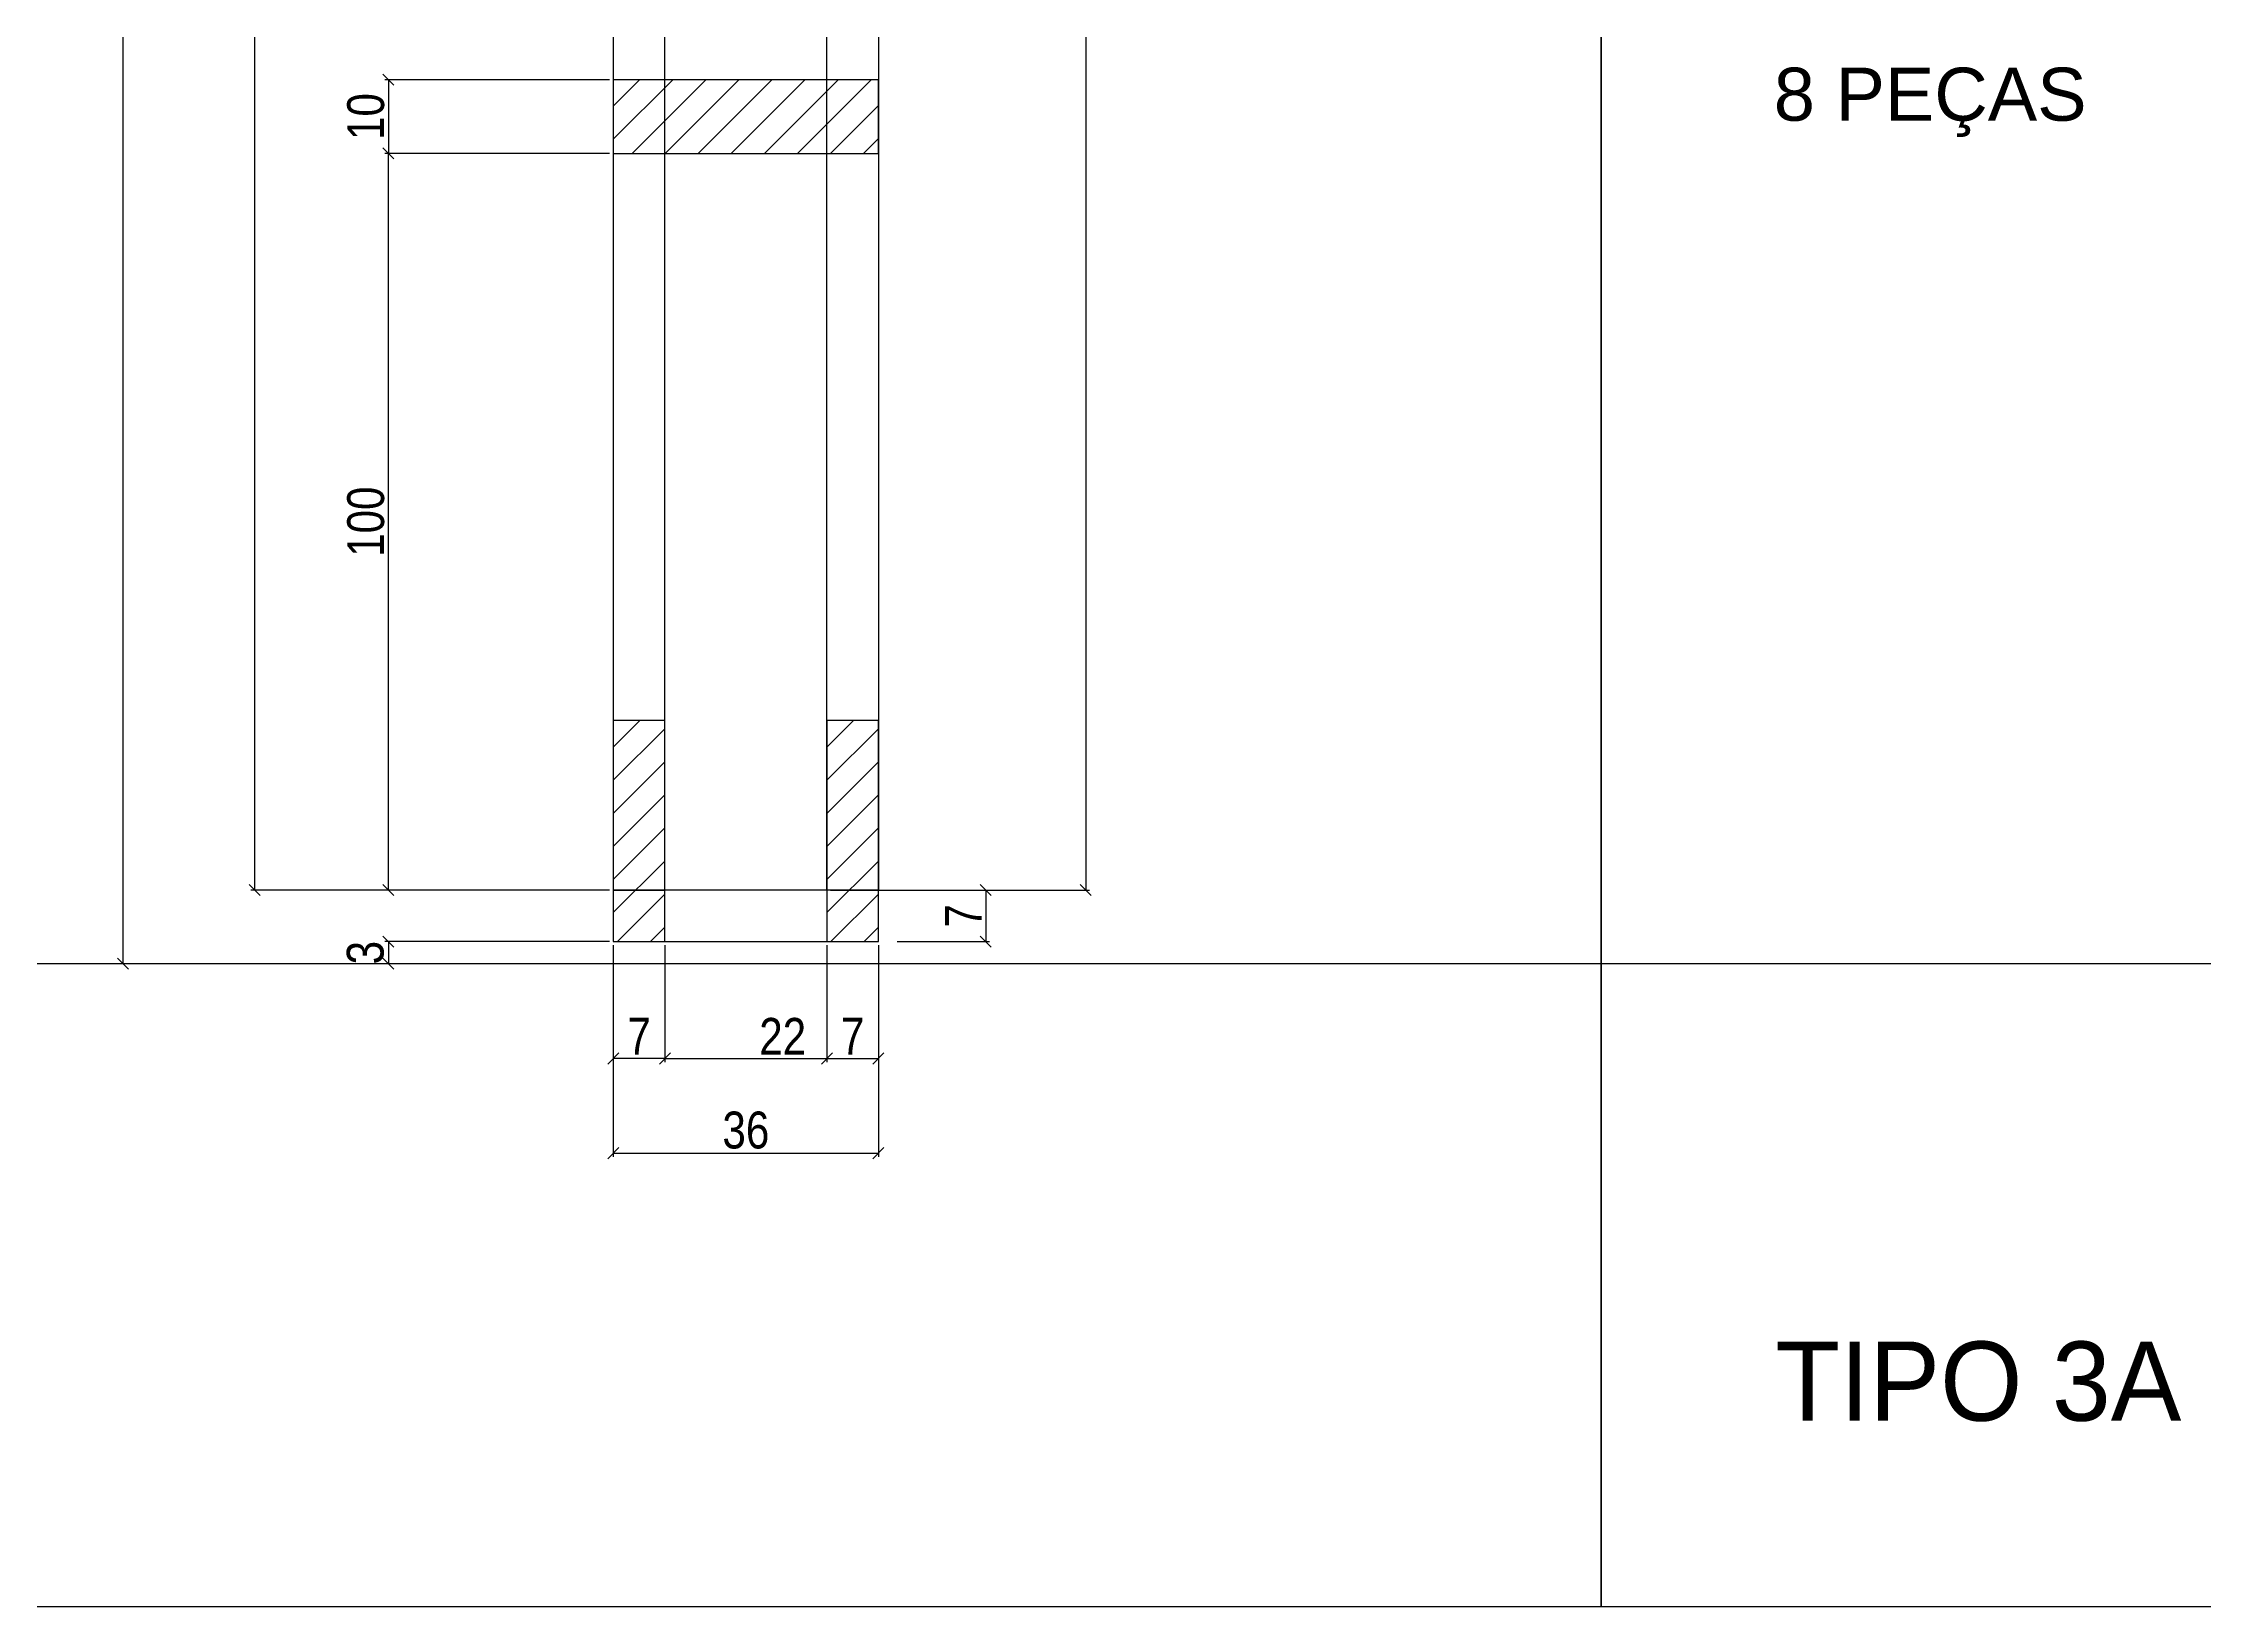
# Model space of a CAD drawing. Extents: x 15230 to 29563, y 3128 to 7338.
# Drawn here: x 16537 to 17124, y 3634 to 4059 of the extents above; entities that cross this region are included whole.
import ezdxf

# ---------------------------------------------------------------- set-up
doc = ezdxf.new("R2010")
doc.units = 0
for name, color, linetype in [('COTA', 241, 'Continuous'), ('TIRAS REESCORAMENTO', 252, 'Continuous'), ('VIGAS', 3, 'Continuous')]:
    doc.layers.add(name, color=color, linetype=linetype)
doc.styles.add('COTA TECNICA 2X', font='techl___.ttf', dxfattribs={"height": 10})
doc.styles.add('R80-50', font='arial.ttf', dxfattribs={"height": 10})
doc.styles.add('ROMAS860', font='ROMAS860.SHX', dxfattribs={"height": 8.5})
doc.dimstyles.new('SECAO', dxfattribs={"dimscale": 0.333333, "dimtxt": 5, "dimasz": 9, "dimexe": 3, "dimexo": 3, "dimgap": 3, "dimtad": 1, "dimdec": 1, "dimlfac": 0.5, "dimzin": 12, "dimdsep": 46, "dimtxsty": 'COTA TECNICA 2X', "dimblk1": 'OBLIQUE', "dimblk2": 'OBLIQUE', "dimsah": 1, "dimcen": 0.9, "dimclrd": 4, "dimclre": 4, "dimclrt": 240, "dimadec": 1, "dimazin": 3, "dimtfac": 1, "dimtdec": 1, "dimtmove": 0, "dimatfit": 3, "dimfxl": 1, "dimtolj": 1, "dimtzin": 12, "dimarcsym": 0})

# ---------------------------------------------------------------- blocks, each defined once
blk = doc.blocks.new('_Oblique')
at = {"color": 0, "linetype": 'ByBlock', "lineweight": -2}
blk.add_line((-0.5, -0.5), (0.5, 0.5), dxfattribs=at)
blk = doc.blocks.new('*D153')
at = {"layer": 'COTA', "color": 4, "lineweight": -2, "transparency": 16777216}
for p, q in [((16691.1, 4374.7), (16593.69, 4374.7)), ((16594.69, 4374.7), (16594.69, 3828.6)), ((16691.1, 3828.6), (16593.69, 3828.6))]:
    blk.add_line(p, q, dxfattribs=at)
at = {"layer": 'DEFPOINTS', "color": 0, "transparency": 16777216}
for p in [(16692.1, 4374.7), (16594.69, 3828.6), (16692.1, 3828.6)]:
    blk.add_point(p, dxfattribs=at)
at = {"layer": 'COTA', "color": 4, "lineweight": -2, "transparency": 16777216, "xscale": 3, "yscale": 3, "zscale": 3}
for p, rotation in [((16594.69, 4374.7), 90), ((16594.69, 3828.6), 270)]:
    blk.add_blockref('_Oblique', p, dxfattribs=dict(at, rotation=rotation))
at = {"layer": 'COTA', "color": 240, "transparency": 16777216, "insert": (16588.47, 4101.65), "char_height": 10, "attachment_point": 5, "rotation": 90, "style": 'COTA TECNICA 2X'}
blk.add_mtext('\\A1;273', dxfattribs=at)
blk = doc.blocks.new('*D154')
at = {"layer": 'COTA', "color": 4, "lineweight": -2, "transparency": 16777216}
for p, q in [((16692.1, 3813.6), (16692.1, 3756.15)), ((16764.1, 3813.6), (16764.1, 3756.15)), ((16692.1, 3757.15), (16764.1, 3757.15))]:
    blk.add_line(p, q, dxfattribs=at)
at = {"layer": 'DEFPOINTS', "color": 0, "transparency": 16777216}
for p in [(16692.1, 3814.6), (16764.1, 3814.6), (16764.1, 3757.15)]:
    blk.add_point(p, dxfattribs=at)
at = {"layer": 'COTA', "color": 4, "lineweight": -2, "transparency": 16777216, "xscale": 3, "yscale": 3, "zscale": 3, "rotation": 180}
blk.add_blockref('_Oblique', (16692.1, 3757.15), dxfattribs=at)
at = {"layer": 'COTA', "color": 4, "lineweight": -2, "transparency": 16777216, "xscale": 3, "yscale": 3, "zscale": 3}
blk.add_blockref('_Oblique', (16764.1, 3757.15), dxfattribs=at)
at = {"layer": 'COTA', "color": 240, "transparency": 16777216, "insert": (16728.1, 3763.37), "char_height": 10, "attachment_point": 5, "style": 'COTA TECNICA 2X'}
blk.add_mtext('\\A1;36', dxfattribs=at)
blk = doc.blocks.new('*D155')
at = {"layer": 'COTA', "color": 4, "lineweight": -2, "transparency": 16777216}
for p, q in [((16706.1, 3813.6), (16706.1, 3781.86)), ((16750.1, 3813.6), (16750.1, 3781.86)), ((16706.1, 3782.86), (16750.1, 3782.86))]:
    blk.add_line(p, q, dxfattribs=at)
at = {"layer": 'DEFPOINTS', "color": 0, "transparency": 16777216}
for p in [(16706.1, 3814.6), (16750.1, 3814.6), (16750.1, 3782.86)]:
    blk.add_point(p, dxfattribs=at)
at = {"layer": 'COTA', "color": 4, "lineweight": -2, "transparency": 16777216, "xscale": 3, "yscale": 3, "zscale": 3, "rotation": 180}
blk.add_blockref('_Oblique', (16706.1, 3782.86), dxfattribs=at)
at = {"layer": 'COTA', "color": 4, "lineweight": -2, "transparency": 16777216, "xscale": 3, "yscale": 3, "zscale": 3}
blk.add_blockref('_Oblique', (16750.1, 3782.86), dxfattribs=at)
at = {"layer": 'COTA', "color": 240, "transparency": 16777216, "insert": (16738.1, 3788.86), "char_height": 10, "attachment_point": 5, "style": 'COTA TECNICA 2X'}
blk.add_mtext('\\A1;22', dxfattribs=at)
blk = doc.blocks.new('*D156')
at = {"layer": 'COTA', "color": 4, "lineweight": -2, "transparency": 16777216}
blk.add_line((16750.1, 3782.86), (16764.1, 3782.86), dxfattribs=at)
at = {"layer": 'DEFPOINTS', "color": 0, "transparency": 16777216}
for p in [(16750.1, 3782.86), (16764.1, 3782.86), (16764.1, 3782.86)]:
    blk.add_point(p, dxfattribs=at)
at = {"layer": 'COTA', "color": 4, "lineweight": -2, "transparency": 16777216, "xscale": 3, "yscale": 3, "zscale": 3, "rotation": 180}
blk.add_blockref('_Oblique', (16750.1, 3782.86), dxfattribs=at)
at = {"layer": 'COTA', "color": 4, "lineweight": -2, "transparency": 16777216, "xscale": 3, "yscale": 3, "zscale": 3}
blk.add_blockref('_Oblique', (16764.1, 3782.86), dxfattribs=at)
at = {"layer": 'COTA', "color": 240, "transparency": 16777216, "insert": (16757.1, 3788.94), "char_height": 10, "attachment_point": 5, "style": 'COTA TECNICA 2X'}
blk.add_mtext('\\A1;7', dxfattribs=at)
blk = doc.blocks.new('*D157')
at = {"layer": 'COTA', "color": 4, "lineweight": -2, "transparency": 16777216}
blk.add_line((16706.1, 3782.86), (16692.1, 3782.86), dxfattribs=at)
at = {"layer": 'DEFPOINTS', "color": 0, "transparency": 16777216}
for p in [(16692.1, 3782.86), (16692.1, 3782.86), (16706.1, 3782.86)]:
    blk.add_point(p, dxfattribs=at)
at = {"layer": 'COTA', "color": 4, "lineweight": -2, "transparency": 16777216, "xscale": 3, "yscale": 3, "zscale": 3, "rotation": 180}
blk.add_blockref('_Oblique', (16692.1, 3782.86), dxfattribs=at)
at = {"layer": 'COTA', "color": 4, "lineweight": -2, "transparency": 16777216, "xscale": 3, "yscale": 3, "zscale": 3}
blk.add_blockref('_Oblique', (16706.1, 3782.86), dxfattribs=at)
at = {"layer": 'COTA', "color": 240, "transparency": 16777216, "insert": (16699.1, 3788.94), "char_height": 10, "attachment_point": 5, "style": 'COTA TECNICA 2X'}
blk.add_mtext('\\A1;7', dxfattribs=at)
blk = doc.blocks.new('*D158')
at = {"layer": 'COTA', "color": 4, "lineweight": -2, "transparency": 16777216}
for p, q in [((16691.1, 4048.62), (16630, 4048.62)), ((16631, 4048.62), (16631, 4028.62)), ((16691.1, 4028.62), (16630, 4028.62))]:
    blk.add_line(p, q, dxfattribs=at)
at = {"layer": 'DEFPOINTS', "color": 0, "transparency": 16777216}
for p in [(16692.1, 4048.62), (16631, 4028.62), (16692.1, 4028.62)]:
    blk.add_point(p, dxfattribs=at)
at = {"layer": 'COTA', "color": 4, "lineweight": -2, "transparency": 16777216, "xscale": 3, "yscale": 3, "zscale": 3}
for p, rotation in [((16631, 4048.62), 90), ((16631, 4028.62), 270)]:
    blk.add_blockref('_Oblique', p, dxfattribs=dict(at, rotation=rotation))
at = {"layer": 'COTA', "color": 240, "transparency": 16777216, "insert": (16624.9, 4038.62), "char_height": 10, "attachment_point": 5, "rotation": 90, "style": 'COTA TECNICA 2X'}
blk.add_mtext('\\A1;10', dxfattribs=at)
blk = doc.blocks.new('*D161')
at = {"layer": 'COTA', "color": 4, "lineweight": -2, "transparency": 16777216}
for p, q in [((16705.1, 4380.7), (16557.9, 4380.7)), ((16558.9, 4380.7), (16558.9, 3808.6)), ((16691.1, 3808.6), (16557.9, 3808.6))]:
    blk.add_line(p, q, dxfattribs=at)
at = {"layer": 'DEFPOINTS', "color": 0, "transparency": 16777216}
for p in [(16706.1, 4380.7), (16558.9, 3808.6), (16692.1, 3808.6)]:
    blk.add_point(p, dxfattribs=at)
at = {"layer": 'COTA', "color": 4, "lineweight": -2, "transparency": 16777216, "xscale": 3, "yscale": 3, "zscale": 3}
for p, rotation in [((16558.9, 4380.7), 90), ((16558.9, 3808.6), 270)]:
    blk.add_blockref('_Oblique', p, dxfattribs=dict(at, rotation=rotation))
at = {"layer": 'COTA', "color": 240, "transparency": 16777216, "insert": (16552.78, 4094.65), "char_height": 10, "attachment_point": 5, "rotation": 90, "style": 'COTA TECNICA 2X'}
blk.add_mtext('\\A1;286', dxfattribs=at)
blk = doc.blocks.new('*D162')
at = {"layer": 'COTA', "color": 4, "lineweight": -2, "transparency": 16777216}
for p, q in [((16691.1, 3814.6), (16630, 3814.6)), ((16631, 3814.6), (16631, 3808.6)), ((16691.1, 3808.6), (16630, 3808.6))]:
    blk.add_line(p, q, dxfattribs=at)
at = {"layer": 'DEFPOINTS', "color": 0, "transparency": 16777216}
for p in [(16692.1, 3814.6), (16631, 3808.6), (16692.1, 3808.6)]:
    blk.add_point(p, dxfattribs=at)
at = {"layer": 'COTA', "color": 4, "lineweight": -2, "transparency": 16777216, "xscale": 3, "yscale": 3, "zscale": 3}
for p, rotation in [((16631, 3814.6), 90), ((16631, 3808.6), 270)]:
    blk.add_blockref('_Oblique', p, dxfattribs=dict(at, rotation=rotation))
at = {"layer": 'COTA', "color": 240, "transparency": 16777216, "insert": (16624.78, 3811.6), "char_height": 10, "attachment_point": 5, "rotation": 90, "style": 'COTA TECNICA 2X'}
blk.add_mtext('\\A1;3', dxfattribs=at)
blk = doc.blocks.new('*D165')
at = {"layer": 'COTA', "color": 4, "lineweight": -2, "transparency": 16777216}
for p, q in [((16691.1, 4028.62), (16630, 4028.62)), ((16631, 3828.6), (16631, 4028.62)), ((16690.1, 3828.6), (16630, 3828.6))]:
    blk.add_line(p, q, dxfattribs=at)
at = {"layer": 'DEFPOINTS', "color": 0, "transparency": 16777216}
for p in [(16631, 4028.62), (16692.1, 4028.62), (16691.1, 3828.6)]:
    blk.add_point(p, dxfattribs=at)
at = {"layer": 'COTA', "color": 4, "lineweight": -2, "transparency": 16777216, "xscale": 3, "yscale": 3, "zscale": 3}
for p, rotation in [((16631, 4028.62), 90), ((16631, 3828.6), 270)]:
    blk.add_blockref('_Oblique', p, dxfattribs=dict(at, rotation=rotation))
at = {"layer": 'COTA', "color": 240, "transparency": 16777216, "insert": (16624.9, 3928.61), "char_height": 10, "attachment_point": 5, "rotation": 90, "style": 'COTA TECNICA 2X'}
blk.add_mtext('\\A1;100', dxfattribs=at)
blk = doc.blocks.new('*D167')
at = {"layer": 'COTA', "color": 4, "lineweight": -2, "transparency": 16777216}
for p, q in [((16766.1, 4340.57), (16821.4, 4340.57)), ((16820.4, 4340.57), (16820.4, 3828.6)), ((16766.1, 3828.6), (16821.4, 3828.6))]:
    blk.add_line(p, q, dxfattribs=at)
at = {"layer": 'DEFPOINTS', "color": 0, "transparency": 16777216}
for p in [(16765.1, 4340.57), (16765.1, 3828.6), (16820.4, 3828.6)]:
    blk.add_point(p, dxfattribs=at)
at = {"layer": 'COTA', "color": 4, "lineweight": -2, "transparency": 16777216, "xscale": 3, "yscale": 3, "zscale": 3}
for p, rotation in [((16820.4, 4340.57), 90), ((16820.4, 3828.6), 270)]:
    blk.add_blockref('_Oblique', p, dxfattribs=dict(at, rotation=rotation))
at = {"layer": 'COTA', "color": 240, "transparency": 16777216, "insert": (16814.29, 4084.59), "char_height": 10, "attachment_point": 5, "rotation": 90, "style": 'COTA TECNICA 2X'}
blk.add_mtext('\\A1;256', dxfattribs=at)
blk = doc.blocks.new('*D168')
at = {"layer": 'COTA', "color": 4, "lineweight": -2, "transparency": 16777216}
for p, q in [((16751.1, 3828.6), (16794.25, 3828.6)), ((16793.25, 3828.6), (16793.25, 3814.6)), ((16769.16, 3814.6), (16794.25, 3814.6))]:
    blk.add_line(p, q, dxfattribs=at)
at = {"layer": 'DEFPOINTS', "color": 0, "transparency": 16777216}
for p in [(16750.1, 3828.6), (16768.16, 3814.6), (16793.25, 3814.6)]:
    blk.add_point(p, dxfattribs=at)
at = {"layer": 'COTA', "color": 4, "lineweight": -2, "transparency": 16777216, "xscale": 3, "yscale": 3, "zscale": 3}
for p, rotation in [((16793.25, 3828.6), 90), ((16793.25, 3814.6), 270)]:
    blk.add_blockref('_Oblique', p, dxfattribs=dict(at, rotation=rotation))
at = {"layer": 'COTA', "color": 240, "transparency": 16777216, "insert": (16787.18, 3821.6), "char_height": 10, "attachment_point": 5, "rotation": 90, "style": 'COTA TECNICA 2X'}
blk.add_mtext('\\A1;7', dxfattribs=at)

msp = doc.modelspace()

# ---------------------------------------------------------------- hatches: boundary and pattern name
at = {"layer": 'COTA'}
h = msp.add_hatch(dxfattribs=at)
h.set_pattern_fill('ANSI31', color=256, scale=2, style=0)
h.set_pattern_definition([(45, (-6899.751, -194072.677), (-4.49012806, 4.49012806), [])])
h.paths.add_polyline_path([(16764.1, 4028.62), (16764.1, 4048.62), (16692.1, 4048.62), (16692.1, 4028.62)])
h = msp.add_hatch(dxfattribs=at)
h.set_pattern_fill('ANSI31', color=256, scale=2, style=0)
h.set_pattern_definition([(45, (-3152.118, -1994.587), (-4.490128, 4.490128), [])])
h.paths.add_polyline_path([(16692.1, 3814.6), (16706.1, 3814.6), (16706.1, 3874.6), (16692.1, 3874.6)])
h = msp.add_hatch(dxfattribs=at)
h.set_pattern_fill('ANSI31', color=256, scale=2, style=0)
h.set_pattern_definition([(45, (-3094.118, -1994.587), (-4.490128, 4.490128), [])])
h.paths.add_polyline_path([(16750.1, 3814.6), (16764.1, 3814.6), (16764.1, 3874.6), (16750.1, 3874.6)])

# ---------------------------------------------------------------- linework, layer by layer
at = {"linetype": 'Continuous'}
for points in [[(16692.1, 3828.6), (16706.1, 3828.6), (16706.1, 4374.7), (16692.1, 4374.7)], [(16692.1, 3814.6), (16706.1, 3814.6), (16706.1, 3874.6), (16692.1, 3874.6)], [(16750.1, 3814.6), (16764.1, 3814.6), (16764.1, 3874.6), (16750.1, 3874.6)]]:
    msp.add_lwpolyline(points, close=True, dxfattribs=at)
for points in [[(16750.1, 4229.65), (16750.1, 4340.57), (16764.1, 4340.57), (16764.1, 3828.6), (16750.1, 3828.6), (16750.1, 4229.65)], [(16692.1, 4028.62), (16764.1, 4028.62), (16764.1, 4048.62), (16692.1, 4048.62), (16692.1, 4028.62)], [(16714.1, 3814.6), (16764.1, 3814.6), (16764.1, 3828.6), (16692.1, 3828.6), (16692.1, 3814.6), (16714.1, 3814.6)]]:
    msp.add_lwpolyline(points, dxfattribs=at)
at = {"layer": 'TIRAS REESCORAMENTO', "linetype": 'ByBlock'}
for p, q in [((16960.43, 3808.6), (16336.15, 3808.6)), ((17584.71, 3808.6), (16960.43, 3808.6))]:
    msp.add_line(p, q, dxfattribs=at)
at = {"layer": 'VIGAS'}
for points in [[(16960.43, 3633.99), (16336.15, 3633.99), (16336.15, 4598.78), (16960.43, 4598.78)], [(17584.71, 3633.99), (16960.43, 3633.99), (16960.43, 4598.78), (17584.71, 4598.78)]]:
    msp.add_lwpolyline(points, close=True, dxfattribs=at)

# ---------------------------------------------------------------- texts
at = {"layer": 'COTA', "color": 7, "style": 'ROMAS860'}
msp.add_text('TIPO 3A', height=21.505, dxfattribs=at).set_placement((17007.71, 3684.51))
at = {"layer": 'VIGAS', "color": 7, "insert": (17007.27, 4051.89), "char_height": 14.4, "attachment_point": 1, "style": 'R80-50'}
msp.add_mtext_dynamic_manual_height_columns('8 PEÇAS', width=162.221, gutter_width=50, heights=[0], dxfattribs=at)

# ---------------------------------------------------------------- dimensions: what is measured, and where the dimension line sits
at = {"layer": 'COTA', "color": 3}
for base, p1, p2, picture, middle in [((16558.8997, 3808.6033), (16706.1006, 4380.6965), (16692.1006, 3808.6033), '*D161', (16552.7754, 4094.6499)), ((16594.6937, 3828.6033), (16692.1006, 4374.6965), (16692.1006, 3828.6033), '*D153', (16588.4744, 4101.6499)), ((16820.4, 3828.6), (16765.1, 4340.57), (16765.1, 3828.6), '*D167', (16814.29, 4084.59)), ((16631, 4028.62), (16692.1, 4048.62), (16692.1, 4028.62), '*D158', (16624.9, 4038.62)), ((16631, 4028.62), (16691.1, 3828.6), (16692.1, 4028.62), '*D165', (16624.9, 3928.61)), ((16793.25, 3814.6), (16750.1, 3828.6), (16768.16, 3814.6), '*D168', (16787.18, 3821.6))]:
    dim = msp.add_linear_dim(base=base, p1=p1, p2=p2, angle=90, dimstyle='SECAO', dxfattribs=at)
    dim.commit()
    dim.dimension.update_dxf_attribs({"geometry": picture, "text_midpoint": middle})
dim = msp.add_linear_dim(base=(16631, 3808.6), p1=(16692.1, 3814.6), p2=(16692.1, 3808.6), angle=90, dimstyle='SECAO', dxfattribs=at)
dim.commit()
dim.dimension.update_dxf_attribs({"geometry": '*D162', "text_midpoint": (16631, 3811.6), "dimtype": 160})
for base, p1, p2, picture, middle in [((16764.1, 3757.15), (16692.1, 3814.6), (16764.1, 3814.6), '*D154', (16728.1, 3757.15)), ((16750.1, 3782.86), (16706.1, 3814.6), (16750.1, 3814.6), '*D155', (16738.1, 3782.86)), ((16764.1, 3782.86), (16750.1, 3782.86), (16764.1, 3782.86), '*D156', (16757.1, 3782.86))]:
    dim = msp.add_linear_dim(base=base, p1=p1, p2=p2, dimstyle='SECAO', dxfattribs=at)
    dim.commit()
    dim.dimension.update_dxf_attribs({"geometry": picture, "text_midpoint": middle, "dimtype": 160})
dim = msp.add_linear_dim(base=(16692.1, 3782.86), p1=(16706.1, 3782.86), p2=(16692.1, 3782.86), dimstyle='SECAO', dxfattribs=at)
dim.commit()
dim.dimension.update_dxf_attribs({"geometry": '*D157', "text_midpoint": (16699.1, 3788.94)})

doc.saveas('drawing.dxf')
